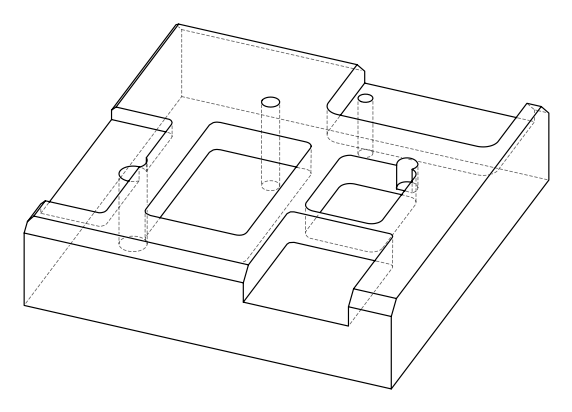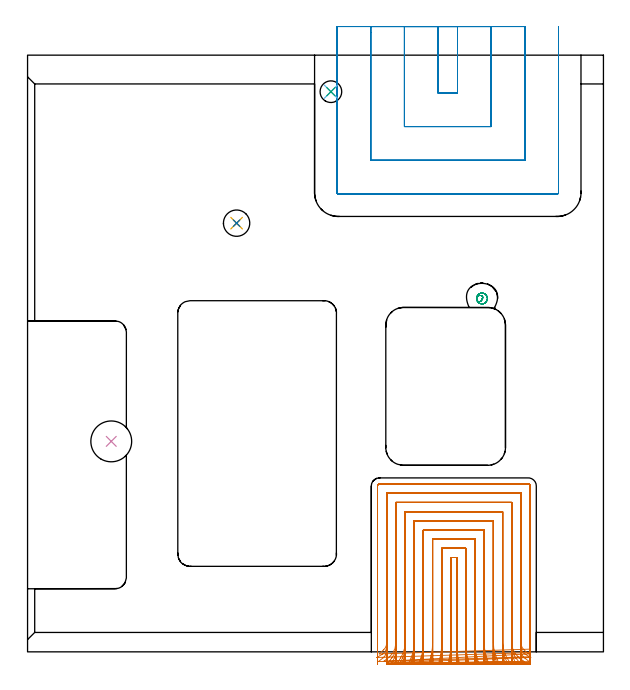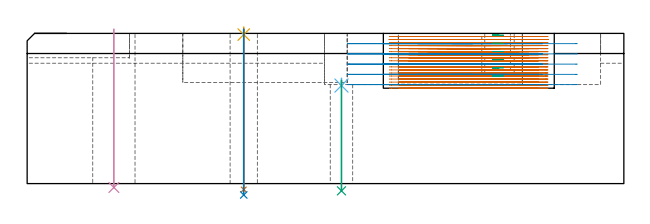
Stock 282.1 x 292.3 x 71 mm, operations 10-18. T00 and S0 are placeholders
(PLAN: 18 operations, 11 tool changes, 161.9 min)
(1 AREA_MILL | FG_CHAMFER_SURFACE | UGT0205_001 | 5.92 min | 14677 mm3)
(2 AREA_MILL_1 | FG_CHAMFER_SURFACE_1 | UGT0205_001 | 5.56 min | 7853 mm3)
(3 AREA_MILL_2 | FG_CHAMFER_SURFACE_2 | UGT0205_001 | 0.52 min | 157 mm3)
(4 AREA_MILL_3 | FG_CHAMFER_SURFACE_3 | UGT0205_001 | 0.69 min | 1792 mm3)
(5 AREA_MILL_4 | FG_CHAMFER_SURFACE_4 | UGT0205_001 | 2.04 min | 737 mm3)
(6 AREA_MILL_5 | FG_CHAMFER_SURFACE_5 | UGT0205_001 | 1.25 min | 1741 mm3)
(7 MILL_OPEN_POCKET | POCKET_OPEN | NXT0201_013 | Follow Part, ap 2.5, ae 75% | 18.97 min | 72846 mm3)
(8 MILL_RECTANGULAR_POCKET | POCKET_RECTANGULAR_STRAIGHT | UGT0201_008 | Follow Part, ap 4, ae 75% | 5.31 min | 107184 mm3)
(9 MILL_RECTANGULAR_POCKET_1 | POCKET_RECTANGULAR_STRAIGHT_1 | NXT0201_013 | Follow Part, ap 2.5, ae 75% | 27 min | 233850 mm3)
(10 MILL_SLOT | SLOT_PARTIAL_RECTANGULAR | NXT0201_008 | Follow Part, ap 1.5, ae 75% | 82.02 min | 177633 mm3)
(11 MILL_SLOT_1 | SLOT_PARTIAL_RECTANGULAR_1 | UGT0201_105 | Follow Part, ap 5.5, ae 75% | 10.74 min | 246693 mm3)
(12 MILL_BLIND_HOLE_FROM_SOLID_MATERIAL | STEP1POCKET | NXT0201_013 | Spiral | 0.64 min | 3138 mm3)
(13 INDEXABLE_INSERT_DRILL_THROUGH_HOLE_FROM_SOLID | STEP1HOLE | NXT0302_011 | 0.3 min | 18944 mm3)
(14 SPOT_DRILL | STEP1HOLE_1 | NXT0321_9005460120000 | 0.03 min | 5 mm3)
(15 SPOT_DRILL_1 | STEP1HOLE_2 | NXT0321_9005460120000 | 0.03 min | 4 mm3)
(16 DRILL_THROUGH_HOLE_INTO_CENTER | STEP1HOLE_1 | NXT0301_042 | 0.3 min | 2803 mm3)
(17 DRILL_TO_ENLARGE_THROUGH_HOLE | STEP1HOLE_1 | UGT0301_237 | 0.32 min | 6457 mm3)
(18 DRILL_THROUGH_HOLE_INTO_CENTER_1 | STEP1HOLE_2 | NXT0301_077 | 0.22 min | 4111 mm3)
(TOOL UGT0205_001 | Chamfer Mill 20 x 3 x 45 deg. | D20 FL50 Z2)
(TOOL NXT0201_013 | ENDMILL 10mm | D10 FL30 Z4)
(TOOL UGT0201_008 | End Mill 16 mm | D16 FL32 Z4)
(TOOL NXT0201_008 | ENDMILL 6mm [2P460-0600-NA 1630] | D6 FL26 Z6)
(TOOL UGT0201_105 | End Mill 22 mm | D22 FL25 Z2)
(TOOL NXT0302_011 | Index. Insert Drill 20mm [880-D2000L25-05] | D20 PA176 FL100 Z2)
(TOOL NXT0321_9005460120000 | NC Spot Drill, 142deg, 12mm, Carbide, Uncoated | D12 PA142 FL30 Z2)
(TOOL NXT0301_042 | Carbide Drill 7.1mm [860.1-0710-057A1-MM 2214] | D7.1 PA140 FL85 Z2)
(TOOL UGT0301_237 | Twist Drill 12.9 mm | D12.9 PA118 FL97 Z2)
(TOOL NXT0301_077 | Carbide Drill 10.6mm [860.1-1060-053A1-MM 2214] | D10.6 PA140 FL71 Z2)
(OP 10 MILL_SLOT)
G17 G21 G94 G90
T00 M6
G54
G17 G0 G90 X211.564 Y-5.937 S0 M3
G43 Z81. H1
Z69.561
G94 G1 X210.953 Y-3. F250.
G2 X210.2 Y4.326 R36. F500.
G1 Y46.2
X207.4
Y4.327
G2 X206.647 Y-3. R36.
G1 X206.036 Y-5.937 F250.
X216.262 Y-5.918
X215.564 Y-3.
G2 X214.7 Y4.326 R31.5 F500.
G1 Y50.7
X202.9
Y4.327
G2 X202.036 Y-3. R31.5
G1 X201.338 Y-5.918 F250.
X221.027 Y-5.887
X220.213 Y-3.
G2 X219.2 Y4.326 R27. F500.
G1 Y55.2
X198.4
Y4.327
G2 X197.387 Y-3. R27.
G1 X196.573 Y-5.887 F250.
X225.903 Y-5.837
X224.926 Y-3.
G2 X223.7 Y4.326 R22.5 F500.
G1 Y59.7
X193.9
Y4.327
G2 X192.674 Y-3. R22.5
G1 X191.697 Y-5.836 F250.
X230.98 Y-5.74
X229.758 Y-3.
G2 X228.2 Y4.326 R18. F500.
G1 Y64.2
X189.4
Y4.327
G2 X187.841 Y-3. R18.
G1 X186.62 Y-5.74 F250.
X236.489 Y-5.52
X234.861 Y-3.
G2 X232.7 Y4.326 R13.5 F500.
G1 Y68.7
X184.9
Y4.327
G2 X182.739 Y-3. R13.5
G1 X181.11 Y-5.52 F250.
X243.137 Y-4.652
X240.75 Y-2.836
G2 X237.2 Y4.326 R9. F500.
G1 Y73.2
X180.4
Y4.327
G2 X176.854 Y-2.832 R9.
G1 X174.467 Y-4.65 F250.
X245.371 Y-1.018 F500.
X243.16 Y1.009 F250.
G2 X241.7 Y4.326 R4.5 F500.
G1 Y77.7
X175.9
Y4.327
G2 X174.445 Y1.014 R4.5
G1 X172.236 Y-1.016 F250.
X246.2 Y1.326 F500.
Y4.326 F250.
Y81.3 F500.
G3 X245.3 Y82.2 R0.9
G1 X172.3
G3 X171.4 Y81.3 R0.9
G1 Y4.327
Y1.327 F250.
G0 Z81.
X211.114 Y-5.963
Z68.122
G1 X210.644 Y-3.
G2 X210.2 Y2.637 R36. F500.
G1 Y46.2
X207.4
Y2.639
G2 X206.956 Y-3. R36.
G1 X206.486 Y-5.963 F250.
X215.745 Y-5.952
X215.209 Y-3.
G2 X214.7 Y2.637 R31.5 F500.
G1 Y50.7
X202.9
Y2.639
G2 X202.391 Y-3. R31.5
G1 X201.854 Y-5.952 F250.
X220.421 Y-5.934
X219.795 Y-3.
G2 X219.2 Y2.637 R27. F500.
G1 Y55.2
X198.4
Y2.639
G2 X197.805 Y-3. R27.
G1 X197.178 Y-5.934 F250.
X225.169 Y-5.904
X224.418 Y-3.
G2 X223.7 Y2.637 R22.5 F500.
G1 Y59.7
X193.9
Y2.639
G2 X193.182 Y-3. R22.5
G1 X192.43 Y-5.904 F250.
X230.045 Y-5.849
X229.106 Y-3.
G2 X228.2 Y2.637 R18. F500.
G1 Y64.2
X189.4
Y2.639
G2 X188.494 Y-3. R18.
G1 X187.554 Y-5.849 F250.
X235.186 Y-5.726
X233.933 Y-3.
G2 X232.7 Y2.637 R13.5 F500.
G1 Y68.7
X184.9
Y2.639
G2 X183.666 Y-3. R13.5
G1 X182.413 Y-5.726 F250.
X241.064 Y-5.339
X239.184 Y-3.
G2 X237.2 Y2.637 R9. F500.
G1 Y73.2
X180.4
Y2.639
G2 X178.414 Y-3. R9.
G1 X176.534 Y-5.338 F250.
X246.534 Y-2.761 F500.
X243.94 Y-1.254 F250.
G2 X241.7 Y2.637 R4.5 F500.
G1 Y77.7
X175.9
Y2.639
G2 X173.659 Y-1.252 R4.5
G1 X171.065 Y-2.759 F250.
X246.2 Y-0.363 F500.
Y2.637 F250.
Y81.3 F500.
G3 X245.3 Y82.2 R0.9
G1 X172.3
G3 X171.4 Y81.3 R0.9
G1 Y2.639
Y-0.361 F250.
G0 Z81.
X210.683 Y-5.985
Z66.683
G1 X210.382 Y-3.
G2 X210.2 Y0.615 R36. F500.
G1 Y46.2
X207.4
Y0.615
G2 X207.218 Y-3. R36.
G1 X206.917 Y-5.985 F250.
X215.252 Y-5.98
X214.908 Y-3.
G2 X214.7 Y0.615 R31.5 F500.
G1 Y50.7
X202.9
Y0.615
G2 X202.692 Y-3. R31.5
G1 X202.348 Y-5.98 F250.
X219.845 Y-5.973
X219.443 Y-3.
G2 X219.2 Y0.615 R27. F500.
G1 Y55.2
X198.4
Y0.615
G2 X198.157 Y-3. R27.
G1 X197.755 Y-5.973 F250.
X224.474 Y-5.961
X223.992 Y-3.
G2 X223.7 Y0.615 R22.5 F500.
G1 Y59.7
X193.9
Y0.615
G2 X193.608 Y-3. R22.5
G1 X193.126 Y-5.961 F250.
X229.169 Y-5.939
X228.567 Y-3.
G2 X228.2 Y0.615 R18. F500.
G1 Y64.2
X189.4
Y0.615
G2 X189.033 Y-3. R18.
G1 X188.431 Y-5.939 F250.
X233.996 Y-5.89
X233.193 Y-3.
G2 X232.7 Y0.615 R13.5 F500.
G1 Y68.7
X184.9
Y0.615
G2 X184.407 Y-3. R13.5
G1 X183.604 Y-5.89 F250.
X239.163 Y-5.747
X237.958 Y-3.
G2 X237.2 Y0.615 R9. F500.
G1 Y73.2
X180.4
Y0.615
G2 X179.642 Y-3. R9.
G1 X178.437 Y-5.747 F250.
X245.756 Y-4.775
X243.405 Y-2.912
G2 X241.7 Y0.615 R4.5 F500.
G1 Y77.7
X175.9
Y0.615
G2 X174.195 Y-2.912 R4.5
G1 X171.844 Y-4.775 F250.
X246.2 Y-2.385 F500.
Y0.615 F250.
Y81.3 F500.
G3 X245.3 Y82.2 R0.9
G1 X172.3
G3 X171.4 Y81.3 R0.9
G1 Y0.615
Y-2.385 F250.
G0 Z81.
X210.275 Y-5.999
Z65.244
G1 X210.209 Y-3.
G2 X210.2 Y-2.201 R36. F500.
G1 Y46.2
X207.4
Y-2.214
G2 X207.391 Y-3. R36.
G1 X207.326 Y-5.999 F250.
X214.786
X214.71 Y-3.
G2 X214.7 Y-2.201 R31.5 F500.
G1 Y50.7
X202.9
Y-2.214
G2 X202.89 Y-3. R31.5
G1 X202.815 Y-5.999 F250.
X219.301
X219.212 Y-3.
G2 X219.2 Y-2.201 R27. F500.
G1 Y55.2
X198.4
Y-2.214
G2 X198.389 Y-3. R27.
G1 X198.301 Y-5.999 F250.
X223.821 Y-5.998
X223.714 Y-3.
G2 X223.7 Y-2.201 R22.5 F500.
G1 Y59.7
X193.9
Y-2.214
G2 X193.886 Y-3. R22.5
G1 X193.781 Y-5.998 F250.
X228.351 Y-5.997
X228.218 Y-3.
G2 X228.2 Y-2.201 R18. F500.
G1 Y64.2
X189.4
Y-2.214
G2 X189.383 Y-3. R18.
G1 X189.252 Y-5.997 F250.
X232.901 Y-5.995
X232.724 Y-3.
G2 X232.7 Y-2.201 R13.5 F500.
G1 Y68.7
X184.9
Y-2.214
G2 X184.877 Y-3. R13.5
G1 X184.702 Y-5.995 F250.
X237.502 Y-5.988
X237.236 Y-3.
G2 X237.2 Y-2.201 R9. F500.
G1 Y73.2
X180.4
Y-2.214
G2 X180.366 Y-3. R9.
G1 X180.103 Y-5.989 F250.
X242.304 Y-5.952
X241.771 Y-3.
G2 X241.7 Y-2.201 R4.5 F500.
G1 Y77.7
X175.9
Y-2.214
G2 X175.831 Y-3. R4.5
G1 Y-6. F250.
X246.2 Y-5.201
Y-2.201
Y81.3 F500.
G3 X245.3 Y82.2 R0.9
G1 X172.3
G3 X171.4 Y81.3 R0.9
G1 Y-2.214
Y-5.214 F250.
G0 X210.204 Y-6. Z63.805
G1 X210.2 Y-3.
Y-2.955 F500.
Y46.2
X207.4
Y-2.96
Y-3.
X207.397 Y-6. F250.
X214.704
X214.7 Y-3.
Y-2.955 F500.
Y50.7
X202.9
Y-2.96
Y-3.
X202.896 Y-6. F250.
X219.205
X219.2 Y-3.
Y-2.955 F500.
Y55.2
X198.4
Y-2.96
Y-3.
X198.395 Y-6. F250.
X223.706
X223.7 Y-3.
Y-2.955 F500.
Y59.7
X193.9
Y-2.96
Y-3.
X193.895 Y-6. F250.
X228.208
X228.2 Y-3.
Y-2.955 F500.
Y64.2
X189.4
Y-2.96
Y-3.
X189.393 Y-6. F250.
X232.71
X232.7 Y-3.
Y-2.955 F500.
Y68.7
X184.9
Y-2.96
Y-3.
X184.891 Y-6. F250.
X237.215
X237.2 Y-3.
Y-2.955 F500.
Y73.2
X180.4
Y-2.96
Y-3.
X180.386 Y-6. F250.
X241.731
X241.7 Y-3.
Y-2.955 F500.
Y77.7
X175.9
Y-2.96
Y-3.
X175.873 Y-6. F250.
X246.2 Y-5.955
Y-2.955
Y81.3 F500.
G3 X245.3 Y82.2 R0.9
G1 X172.3
G3 X171.4 Y81.3 R0.9
G1 Y-2.96
Y-5.96 F250.
G0 X210.2 Y-6. Z62.367
G1 Y-3.
Y46.2 F500.
X207.4
Y-3.
Y-6. F250.
X214.7
Y-3.
Y50.7 F500.
X202.9
Y-3.
Y-6. F250.
X219.2
Y-3.
Y55.2 F500.
X198.4
Y-3.
Y-6. F250.
X223.7
Y-3.
Y59.7 F500.
X193.9
Y-3.
Y-6. F250.
X228.2
Y-3.
Y64.2 F500.
X189.4
Y-3.
Y-6. F250.
X232.7
Y-3.
Y68.7 F500.
X184.9
Y-3.
Y-6. F250.
X237.2
Y-3.
Y73.2 F500.
X180.4
Y-3.
Y-6. F250.
X241.7
Y-3.
Y77.7 F500.
X175.9
Y-3.
Y-6. F250.
X246.2
Y-3.
Y81.3 F500.
G3 X245.3 Y82.2 R0.9
G1 X172.3
G3 X171.4 Y81.3 R0.9
G1 Y-3.
Y-6. F250.
G0 X210.2 Z60.928
G1 Y-3.
Y46.2 F500.
X207.4
Y-3.
Y-6. F250.
X214.7
Y-3.
Y50.7 F500.
X202.9
Y-3.
Y-6. F250.
X219.2
Y-3.
Y55.2 F500.
X198.4
Y-3.
Y-6. F250.
X223.7
Y-3.
Y59.7 F500.
X193.9
Y-3.
Y-6. F250.
X228.2
Y-3.
Y64.2 F500.
X189.4
Y-3.
Y-6. F250.
X232.7
Y-3.
Y68.7 F500.
X184.9
Y-3.
Y-6. F250.
X237.2
Y-3.
Y73.2 F500.
X180.4
Y-3.
Y-6. F250.
X241.7
Y-3.
Y77.7 F500.
X175.9
Y-3.
Y-6. F250.
X246.2
Y-3.
Y81.3 F500.
G3 X245.3 Y82.2 R0.9
G1 X172.3
G3 X171.4 Y81.3 R0.9
G1 Y-3.
Y-6. F250.
G0 X210.2 Z59.489
G1 Y-3.
Y46.2 F500.
X207.4
Y-3.
Y-6. F250.
X214.7
Y-3.
Y50.7 F500.
X202.9
Y-3.
Y-6. F250.
X219.2
Y-3.
Y55.2 F500.
X198.4
Y-3.
Y-6. F250.
X223.7
Y-3.
Y59.7 F500.
X193.9
Y-3.
Y-6. F250.
X228.2
Y-3.
Y64.2 F500.
X189.4
Y-3.
Y-6. F250.
X232.7
Y-3.
Y68.7 F500.
X184.9
Y-3.
Y-6. F250.
X237.2
Y-3.
Y73.2 F500.
X180.4
Y-3.
Y-6. F250.
X241.7
Y-3.
Y77.7 F500.
X175.9
Y-3.
Y-6. F250.
X246.2
Y-3.
Y81.3 F500.
G3 X245.3 Y82.2 R0.9
G1 X172.3
G3 X171.4 Y81.3 R0.9
G1 Y-3.
Y-6. F250.
G0 X210.2 Z58.05
G1 Y-3.
Y46.2 F500.
X207.4
Y-3.
Y-6. F250.
X214.7
Y-3.
Y50.7 F500.
X202.9
Y-3.
Y-6. F250.
X219.2
Y-3.
Y55.2 F500.
X198.4
Y-3.
Y-6. F250.
X223.7
Y-3.
Y59.7 F500.
X193.9
Y-3.
Y-6. F250.
X228.2
Y-3.
Y64.2 F500.
X189.4
Y-3.
Y-6. F250.
X232.7
Y-3.
Y68.7 F500.
X184.9
Y-3.
Y-6. F250.
X237.2
Y-3.
Y73.2 F500.
X180.4
Y-3.
Y-6. F250.
X241.7
Y-3.
Y77.7 F500.
X175.9
Y-3.
Y-6. F250.
X246.2
Y-3.
Y81.3 F500.
G3 X245.3 Y82.2 R0.9
G1 X172.3
G3 X171.4 Y81.3 R0.9
G1 Y-3.
Y-6. F250.
G0 X210.2 Z56.611
G1 Y-3.
Y46.2 F500.
X207.4
Y-3.
Y-6. F250.
X214.7
Y-3.
Y50.7 F500.
X202.9
Y-3.
Y-6. F250.
X219.2
Y-3.
Y55.2 F500.
X198.4
Y-3.
Y-6. F250.
X223.7
Y-3.
Y59.7 F500.
X193.9
Y-3.
Y-6. F250.
X228.2
Y-3.
Y64.2 F500.
X189.4
Y-3.
Y-6. F250.
X232.7
Y-3.
Y68.7 F500.
X184.9
Y-3.
Y-6. F250.
X237.2
Y-3.
Y73.2 F500.
X180.4
Y-3.
Y-6. F250.
X241.7
Y-3.
Y77.7 F500.
X175.9
Y-3.
Y-6. F250.
X246.2
Y-3.
Y81.3 F500.
G3 X245.3 Y82.2 R0.9
G1 X172.3
G3 X171.4 Y81.3 R0.9
G1 Y-3.
Y-6. F250.
G0 X210.2 Z55.172
G1 Y-3.
Y46.2 F500.
X207.4
Y-3.
Y-6. F250.
X214.7
Y-3.
Y50.7 F500.
X202.9
Y-3.
Y-6. F250.
X219.2
Y-3.
Y55.2 F500.
X198.4
Y-3.
Y-6. F250.
X223.7
Y-3.
Y59.7 F500.
X193.9
Y-3.
Y-6. F250.
X228.2
Y-3.
Y64.2 F500.
X189.4
Y-3.
Y-6. F250.
X232.7
Y-3.
Y68.7 F500.
X184.9
Y-3.
Y-6. F250.
X237.2
Y-3.
Y73.2 F500.
X180.4
Y-3.
Y-6. F250.
X241.7
Y-3.
Y77.7 F500.
X175.9
Y-3.
Y-6. F250.
X246.2
Y-3.
Y81.3 F500.
G3 X245.3 Y82.2 R0.9
G1 X172.3
G3 X171.4 Y81.3 R0.9
G1 Y-3.
Y-6. F250.
G0 X210.2 Z53.733
G1 Y-3.
Y46.2 F500.
X207.4
Y-3.
Y-6. F250.
X214.7
Y-3.
Y50.7 F500.
X202.9
Y-3.
Y-6. F250.
X219.2
Y-3.
Y55.2 F500.
X198.4
Y-3.
Y-6. F250.
X223.7
Y-3.
Y59.7 F500.
X193.9
Y-3.
Y-6. F250.
X228.2
Y-3.
Y64.2 F500.
X189.4
Y-3.
Y-6. F250.
X232.7
Y-3.
Y68.7 F500.
X184.9
Y-3.
Y-6. F250.
X237.2
Y-3.
Y73.2 F500.
X180.4
Y-3.
Y-6. F250.
X241.7
Y-3.
Y77.7 F500.
X175.9
Y-3.
Y-6. F250.
X246.2
Y-3.
Y81.3 F500.
G3 X245.3 Y82.2 R0.9
G1 X172.3
G3 X171.4 Y81.3 R0.9
G1 Y-3.
Y-6. F250.
G0 X210.2 Z52.294
G1 Y-3.
Y46.2 F500.
X207.4
Y-3.
Y-6. F250.
X214.7
Y-3.
Y50.7 F500.
X202.9
Y-3.
Y-6. F250.
X219.2
Y-3.
Y55.2 F500.
X198.4
Y-3.
Y-6. F250.
X223.7
Y-3.
Y59.7 F500.
X193.9
Y-3.
Y-6. F250.
X228.2
Y-3.
Y64.2 F500.
X189.4
Y-3.
Y-6. F250.
X232.7
Y-3.
Y68.7 F500.
X184.9
Y-3.
Y-6. F250.
X237.2
Y-3.
Y73.2 F500.
X180.4
Y-3.
Y-6. F250.
X241.7
Y-3.
Y77.7 F500.
X175.9
Y-3.
Y-6. F250.
X246.2
Y-3.
Y81.3 F500.
G3 X245.3 Y82.2 R0.9
G1 X172.3
G3 X171.4 Y81.3 R0.9
G1 Y-3.
Y-6. F250.
G0 X210.2 Z50.856
G1 Y-3.
Y46.2 F500.
X207.4
Y-3.
Y-6. F250.
X214.7
Y-3.
Y50.7 F500.
X202.9
Y-3.
Y-6. F250.
X219.2
Y-3.
Y55.2 F500.
X198.4
Y-3.
Y-6. F250.
X223.7
Y-3.
Y59.7 F500.
X193.9
Y-3.
Y-6. F250.
X228.2
Y-3.
Y64.2 F500.
X189.4
Y-3.
Y-6. F250.
X232.7
Y-3.
Y68.7 F500.
X184.9
Y-3.
Y-6. F250.
X237.2
Y-3.
Y73.2 F500.
X180.4
Y-3.
Y-6. F250.
X241.7
Y-3.
Y77.7 F500.
X175.9
Y-3.
Y-6. F250.
X246.2
Y-3.
Y81.3 F500.
G3 X245.3 Y82.2 R0.9
G1 X172.3
G3 X171.4 Y81.3 R0.9
G1 Y-3.
Y-6. F250.
G0 X210.2 Z49.417
G1 Y-3.
Y46.2 F500.
X207.4
Y-3.
Y-6. F250.
X214.7
Y-3.
Y50.7 F500.
X202.9
Y-3.
Y-6. F250.
X219.2
Y-3.
Y55.2 F500.
X198.4
Y-3.
Y-6. F250.
X223.7
Y-3.
Y59.7 F500.
X193.9
Y-3.
Y-6. F250.
X228.2
Y-3.
Y64.2 F500.
X189.4
Y-3.
Y-6. F250.
X232.7
Y-3.
Y68.7 F500.
X184.9
Y-3.
Y-6. F250.
X237.2
Y-3.
Y73.2 F500.
X180.4
Y-3.
Y-6. F250.
X241.7
Y-3.
Y77.7 F500.
X175.9
Y-3.
Y-6. F250.
X246.2
Y-3.
Y81.3 F500.
G3 X245.3 Y82.2 R0.9
G1 X172.3
G3 X171.4 Y81.3 R0.9
G1 Y-3.
Y-6. F250.
G0 X210.2 Z47.978
G1 Y-3.
Y46.2 F500.
X207.4
Y-3.
Y-6. F250.
X214.7
Y-3.
Y50.7 F500.
X202.9
Y-3.
Y-6. F250.
X219.2
Y-3.
Y55.2 F500.
X198.4
Y-3.
Y-6. F250.
X223.7
Y-3.
Y59.7 F500.
X193.9
Y-3.
Y-6. F250.
X228.2
Y-3.
Y64.2 F500.
X189.4
Y-3.
Y-6. F250.
X232.7
Y-3.
Y68.7 F500.
X184.9
Y-3.
Y-6. F250.
X237.2
Y-3.
Y73.2 F500.
X180.4
Y-3.
Y-6. F250.
X241.7
Y-3.
Y77.7 F500.
X175.9
Y-3.
Y-6. F250.
X246.2
Y-3.
Y81.3 F500.
G3 X245.3 Y82.2 R0.9
G1 X172.3
G3 X171.4 Y81.3 R0.9
G1 Y-3.
Y-6. F250.
G0 X210.2 Z46.539
G1 Y-3.
Y46.2 F500.
X207.4
Y-3.
Y-6. F250.
X214.7
Y-3.
Y50.7 F500.
X202.9
Y-3.
Y-6. F250.
X219.2
Y-3.
Y55.2 F500.
X198.4
Y-3.
Y-6. F250.
X223.7
Y-3.
Y59.7 F500.
X193.9
Y-3.
Y-6. F250.
X228.2
Y-3.
Y64.2 F500.
X189.4
Y-3.
Y-6. F250.
X232.7
Y-3.
Y68.7 F500.
X184.9
Y-3.
Y-6. F250.
X237.2
Y-3.
Y73.2 F500.
X180.4
Y-3.
Y-6. F250.
X241.7
Y-3.
Y77.7 F500.
X175.9
Y-3.
Y-6. F250.
X246.2
Y-3.
Y81.3 F500.
G3 X245.3 Y82.2 R0.9
G1 X172.3
G3 X171.4 Y81.3 R0.9
G1 Y-3.
Y-6. F250.
G0 X210.2 Z45.1
G1 Y-3.
Y46.2 F500.
X207.4
Y-3.
Y-6. F250.
X214.7
Y-3.
Y50.7 F500.
X202.9
Y-3.
Y-6. F250.
X219.2
Y-3.
Y55.2 F500.
X198.4
Y-3.
Y-6. F250.
X223.7
Y-3.
Y59.7 F500.
X193.9
Y-3.
Y-6. F250.
X228.2
Y-3.
Y64.2 F500.
X189.4
Y-3.
Y-6. F250.
X232.7
Y-3.
Y68.7 F500.
X184.9
Y-3.
Y-6. F250.
X237.2
Y-3.
Y73.2 F500.
X180.4
Y-3.
Y-6. F250.
X241.7
Y-3.
Y77.7 F500.
X175.9
Y-3.
Y-6. F250.
X246.2
Y-3.
Y81.3 F500.
G3 X245.3 Y82.2 R0.9
G1 X172.3
G3 X171.4 Y81.3 R0.9
G1 Y-3.
Y-6. F250.
G0 Z81.
M5
M2
(OP 11 MILL_SLOT_1)
G17 G21 G94 G90
T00 M6
G54
G17 G0 G90 X201.1 Y306.3 S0 M3
G43 Z81. H0
Z66.16
G94 G1 Y303.3 F250.
Y273.8 F500.
X210.6
Y303.3
Y306.3 F250.
X184.6
Y303.3
Y257.3 F500.
X227.1
Y303.3
Y306.3 F250.
X168.1
Y303.3
Y240.8 F500.
X243.6
Y303.3
Y306.3 F250.
X151.6
Y303.3
Y224.9 F500.
G3 X152.2 Y224.3 R0.6
G1 X259.5
G3 X260.1 Y224.9 R0.6
G1 Y303.3
Y306.3 F250.
G0 X201.1 Z61.32
G1 Y303.3
Y273.8 F500.
X210.6
Y303.3
Y306.3 F250.
X184.6
Y303.3
Y257.3 F500.
X227.1
Y303.3
Y306.3 F250.
X168.1
Y303.3
Y240.8 F500.
X243.6
Y303.3
Y306.3 F250.
X151.6
Y303.3
Y224.9 F500.
G3 X152.2 Y224.3 R0.6
G1 X259.5
G3 X260.1 Y224.9 R0.6
G1 Y303.3
Y306.3 F250.
G0 X201.1 Z56.48
G1 Y303.3
Y273.8 F500.
X210.6
Y303.3
Y306.3 F250.
X184.6
Y303.3
Y257.3 F500.
X227.1
Y303.3
Y306.3 F250.
X168.1
Y303.3
Y240.8 F500.
X243.6
Y303.3
Y306.3 F250.
X151.6
Y303.3
Y224.9 F500.
G3 X152.2 Y224.3 R0.6
G1 X259.5
G3 X260.1 Y224.9 R0.6
G1 Y303.3
Y306.3 F250.
G0 X201.1 Z51.64
G1 Y303.3
Y273.8 F500.
X210.6
Y303.3
Y306.3 F250.
X184.6
Y303.3
Y257.3 F500.
X227.1
Y303.3
Y306.3 F250.
X168.1
Y303.3
Y240.8 F500.
X243.6
Y303.3
Y306.3 F250.
X151.6
Y303.3
Y224.9 F500.
G3 X152.2 Y224.3 R0.6
G1 X259.5
G3 X260.1 Y224.9 R0.6
G1 Y303.3
Y306.3 F250.
G0 X201.1 Z46.8
G1 Y303.3
Y273.8 F500.
X210.6
Y303.3
Y306.3 F250.
X184.6
Y303.3
Y257.3 F500.
X227.1
Y303.3
Y306.3 F250.
X168.1
Y303.3
Y240.8 F500.
X243.6
Y303.3
Y306.3 F250.
X151.6
Y303.3
Y224.9 F500.
G3 X152.2 Y224.3 R0.6
G1 X259.5
G3 X260.1 Y224.9 R0.6
G1 Y303.3
Y306.3 F250.
G0 Z81.
M5
M2
(OP 12 MILL_BLIND_HOLE_FROM_SOLID_MATERIAL)
G17 G21 G94 G90
T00 M6
G54
G17 G0 G90 X222.6 Y173.1 S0 M3
G43 Z81. H0
Z70.15
G94 G3 X223.05 Y173.595 R0.452 F250.
X222.475 Y174.419 R1.02
X220.645 Y174.249 R1.79
X219.997 Y172.603 R1.655
X223.097 Y170.497 R2.65
X219.997 Y172.603 R-2.65
X221.547 Y171.55 R1.325
X222.6 Y173.1 R1.325
G0 Z66.3
G3 X223.05 Y173.595 R0.452
X222.475 Y174.419 R1.02
X220.645 Y174.249 R1.79
X219.997 Y172.603 R1.655
X223.097 Y170.497 R2.65
X219.997 Y172.603 R-2.65
X221.547 Y171.55 R1.325
X222.6 Y173.1 R1.325
G0 Z62.45
G3 X223.05 Y173.595 R0.452
X222.475 Y174.419 R1.02
X220.645 Y174.249 R1.79
X219.997 Y172.603 R1.655
X223.097 Y170.497 R2.65
X219.997 Y172.603 R-2.65
X221.547 Y171.55 R1.325
X222.6 Y173.1 R1.325
G0 Z58.6
G3 X223.05 Y173.595 R0.452
X222.475 Y174.419 R1.02
X220.645 Y174.249 R1.79
X219.997 Y172.603 R1.655
X223.097 Y170.497 R2.65
X219.997 Y172.603 R-2.65
X221.547 Y171.55 R1.325
X222.6 Y173.1 R1.325
G0 Z54.75
G3 X223.05 Y173.595 R0.452
X222.475 Y174.419 R1.02
X220.645 Y174.249 R1.79
X219.997 Y172.603 R1.655
X223.097 Y170.497 R2.65
X219.997 Y172.603 R-2.65
X221.547 Y171.55 R1.325
X222.6 Y173.1 R1.325
G0 Z50.9
G3 X223.05 Y173.595 R0.452
X222.475 Y174.419 R1.02
X220.645 Y174.249 R1.79
X219.997 Y172.603 R1.655
X223.097 Y170.497 R2.65
X219.997 Y172.603 R-2.65
X221.547 Y171.55 R1.325
X222.6 Y173.1 R1.325
G0 Z81.
M5
M2
(OP 13 INDEXABLE_INSERT_DRILL_THROUGH_HOLE_FROM_SOLID)
G17 G21 G94 G90
T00 M6
G54
G17 G0 G90 X41. Y103.1 S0 M3
G43 Z81. H1
G94 G81 G98 Z-1.849 F250. R73.
G80
M5
M2
(OP 14 SPOT_DRILL)
G17 G21 G94 G90
T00 M6
G54
G17 G0 G90 X102.4 Y210. S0 M3
G43 Z81. H0
G94 G81 G98 Z70.445 F250. R74.
G80
M5
M2
(OP 15 SPOT_DRILL_1)
G17 G21 G94 G90
T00 M6
G54
G17 G0 G90 X148.6 Y274.4 S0 M3
G43 Z81. H0
G94 G81 G98 Z46.344 F250. R49.8
G80
M5
M2
(OP 16 DRILL_THROUGH_HOLE_INTO_CENTER)
G17 G21 G94 G90
T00 M6
G54
G17 G0 G90 X102.4 Y210. S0 M3
G43 Z81. H1
G94 G73 G98 Z-2.792 F250. Q6.708 R73.
G80
M5
M2
(OP 17 DRILL_TO_ENLARGE_THROUGH_HOLE)
G17 G21 G94 G90
T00 M6
G54
G17 G0 G90 X102.4 Y210. S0 M3
G43 Z81. H0
G94 G73 G98 Z-5.376 F250. Q12.729 R73.
G80
M5
M2
(OP 18 DRILL_THROUGH_HOLE_INTO_CENTER_1)
G17 G21 G94 G90
T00 M6
G54
G17 G0 G90 X148.6 Y274.4 S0 M3
G43 Z81. H1
G94 G73 G98 Z-3.429 F250. Q10.046 R48.8
G80
M5
M2
